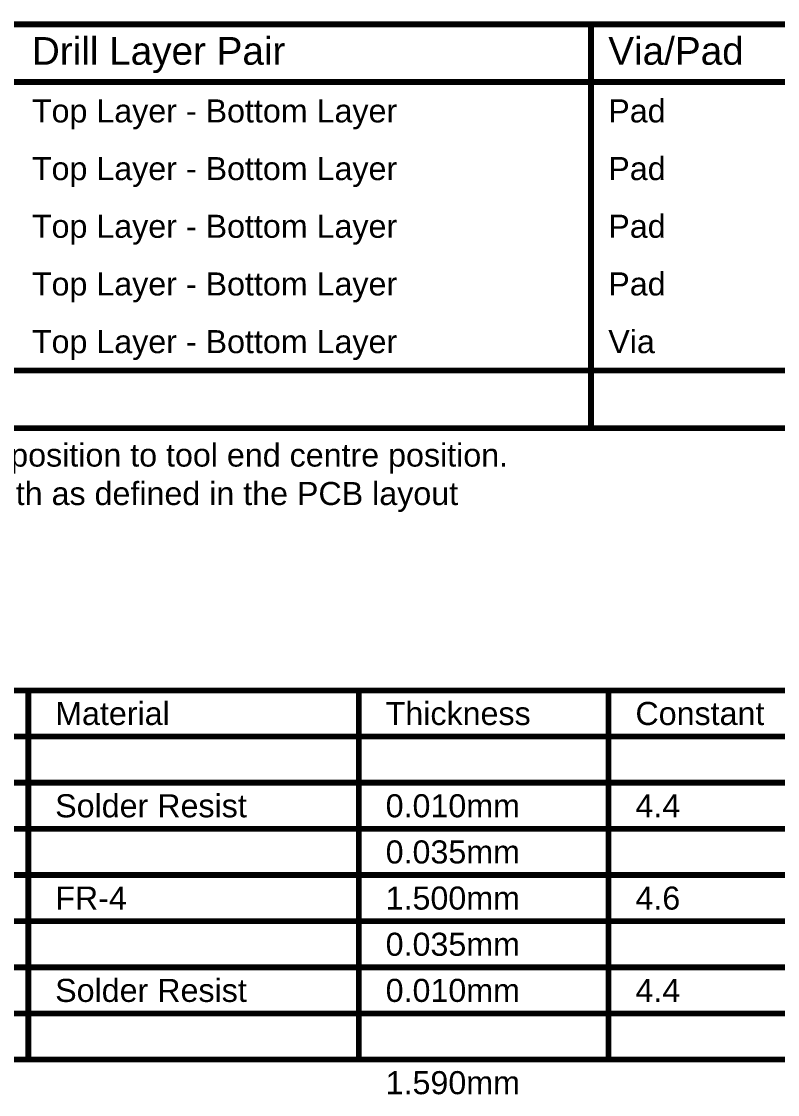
# Model space of a CAD drawing. Header units: inches. Extents: x -6 to 328, y -12 to 81.
# Drawn here: x 84.4 to 134.4, y 10.2 to 81 of the extents above; entities that cross this region are included whole.
import ezdxf

# ---------------------------------------------------------------- set-up
doc = ezdxf.new("R2010")
doc.units = ezdxf.units.IN
doc.layers.add('Drill Drawing', color=1, linetype='Continuous')
doc.layers.add('Fabrication', color=76, linetype='Continuous')
doc.styles.add('Arial', font='', dxfattribs={"height": 0.2})
doc.styles.get('Arial').set_extended_font_data('Arial')

msp = doc.modelspace()

# ---------------------------------------------------------------- linework, layer by layer
at = {"layer": 'Drill Drawing'}
for points in [[(-5.448, 80.847, 0.381, 0.381, 0), (327.757, 80.847, 0.381, 0.381, 0)], [(122.05, 54.177, 0.381, 0.381, 0), (122.05, 80.847, 0.381, 0.381, 0)], [(-5.448, 77.037, 0.381, 0.381, 0), (327.757, 77.037, 0.381, 0.381, 0)], [(-5.448, 57.987, 0.381, 0.381, 0), (327.757, 57.987, 0.381, 0.381, 0)], [(-5.448, 54.177, 0.381, 0.381, 0), (327.757, 54.177, 0.381, 0.381, 0)]]:
    msp.add_lwpolyline(points, format="xyseb", dxfattribs=at)
for points in [[(121.955, 80.847, 0.191, 0.191, 1), (122.145, 80.847, 0.191, 0.191, 1)], [(121.955, 54.177, 0.191, 0.191, 1), (122.145, 54.177, 0.191, 0.191, 1)]]:
    msp.add_lwpolyline(points, format="xyseb", close=True, dxfattribs=at)
at = {"layer": 'Fabrication'}
for points in [[(50.838, 36.855, 0.381, 0.381, 0), (166.124, 36.855, 0.381, 0.381, 0)], [(84.865, 12.471, 0.381, 0.381, 0), (84.865, 36.855, 0.381, 0.381, 0)], [(106.703, 12.471, 0.381, 0.381, 0), (106.703, 36.855, 0.381, 0.381, 0)], [(123.209, 12.471, 0.381, 0.381, 0), (123.209, 36.855, 0.381, 0.381, 0)], [(50.838, 33.807, 0.381, 0.381, 0), (166.124, 33.807, 0.381, 0.381, 0)], [(61.25, 30.759, 0.381, 0.381, 0), (84.865, 30.759, 0.381, 0.381, 0)], [(84.865, 30.759, 0.381, 0.381, 0), (106.703, 30.759, 0.381, 0.381, 0)], [(106.703, 30.759, 0.381, 0.381, 0), (123.209, 30.759, 0.381, 0.381, 0)], [(123.209, 30.759, 0.381, 0.381, 0), (137.684, 30.759, 0.381, 0.381, 0)], [(61.25, 27.711, 0.381, 0.381, 0), (84.865, 27.711, 0.381, 0.381, 0)], [(84.865, 27.711, 0.381, 0.381, 0), (106.703, 27.711, 0.381, 0.381, 0)], [(106.703, 27.711, 0.381, 0.381, 0), (123.209, 27.711, 0.381, 0.381, 0)], [(123.209, 27.711, 0.381, 0.381, 0), (137.684, 27.711, 0.381, 0.381, 0)], [(61.25, 24.663, 0.381, 0.381, 0), (84.865, 24.663, 0.381, 0.381, 0)], [(84.865, 24.663, 0.381, 0.381, 0), (106.703, 24.663, 0.381, 0.381, 0)], [(106.703, 24.663, 0.381, 0.381, 0), (123.209, 24.663, 0.381, 0.381, 0)], [(123.209, 24.663, 0.381, 0.381, 0), (137.684, 24.663, 0.381, 0.381, 0)], [(61.25, 21.615, 0.381, 0.381, 0), (84.865, 21.615, 0.381, 0.381, 0)], [(84.865, 21.615, 0.381, 0.381, 0), (106.703, 21.615, 0.381, 0.381, 0)], [(106.703, 21.615, 0.381, 0.381, 0), (123.209, 21.615, 0.381, 0.381, 0)], [(123.209, 21.615, 0.381, 0.381, 0), (137.684, 21.615, 0.381, 0.381, 0)], [(61.25, 18.567, 0.381, 0.381, 0), (84.865, 18.567, 0.381, 0.381, 0)], [(84.865, 18.567, 0.381, 0.381, 0), (106.703, 18.567, 0.381, 0.381, 0)], [(106.703, 18.567, 0.381, 0.381, 0), (123.209, 18.567, 0.381, 0.381, 0)], [(123.209, 18.567, 0.381, 0.381, 0), (137.684, 18.567, 0.381, 0.381, 0)], [(61.25, 15.519, 0.381, 0.381, 0), (84.865, 15.519, 0.381, 0.381, 0)], [(84.865, 15.519, 0.381, 0.381, 0), (106.703, 15.519, 0.381, 0.381, 0)], [(106.703, 15.519, 0.381, 0.381, 0), (123.209, 15.519, 0.381, 0.381, 0)], [(123.209, 15.519, 0.381, 0.381, 0), (137.684, 15.519, 0.381, 0.381, 0)], [(61.25, 12.471, 0.381, 0.381, 0), (84.865, 12.471, 0.381, 0.381, 0)], [(84.865, 12.471, 0.381, 0.381, 0), (106.703, 12.471, 0.381, 0.381, 0)], [(106.703, 12.471, 0.381, 0.381, 0), (123.209, 12.471, 0.381, 0.381, 0)], [(123.209, 12.471, 0.381, 0.381, 0), (137.684, 12.471, 0.381, 0.381, 0)]]:
    msp.add_lwpolyline(points, format="xyseb", dxfattribs=at)
for points in [[(84.77, 36.855, 0.191, 0.191, 1), (84.961, 36.855, 0.191, 0.191, 1)], [(106.608, 36.855, 0.191, 0.191, 1), (106.799, 36.855, 0.191, 0.191, 1)], [(123.114, 36.855, 0.191, 0.191, 1), (123.305, 36.855, 0.191, 0.191, 1)], [(84.77, 30.759, 0.191, 0.191, 1), (84.961, 30.759, 0.191, 0.191, 1)], [(84.77, 30.759, 0.191, 0.191, 1), (84.961, 30.759, 0.191, 0.191, 1)], [(106.608, 30.759, 0.191, 0.191, 1), (106.799, 30.759, 0.191, 0.191, 1)], [(106.608, 30.759, 0.191, 0.191, 1), (106.799, 30.759, 0.191, 0.191, 1)], [(123.114, 30.759, 0.191, 0.191, 1), (123.305, 30.759, 0.191, 0.191, 1)], [(123.114, 30.759, 0.191, 0.191, 1), (123.305, 30.759, 0.191, 0.191, 1)], [(84.77, 27.711, 0.191, 0.191, 1), (84.961, 27.711, 0.191, 0.191, 1)], [(84.77, 27.711, 0.191, 0.191, 1), (84.961, 27.711, 0.191, 0.191, 1)], [(106.608, 27.711, 0.191, 0.191, 1), (106.799, 27.711, 0.191, 0.191, 1)], [(106.608, 27.711, 0.191, 0.191, 1), (106.799, 27.711, 0.191, 0.191, 1)], [(123.114, 27.711, 0.191, 0.191, 1), (123.305, 27.711, 0.191, 0.191, 1)], [(123.114, 27.711, 0.191, 0.191, 1), (123.305, 27.711, 0.191, 0.191, 1)], [(84.77, 24.663, 0.191, 0.191, 1), (84.961, 24.663, 0.191, 0.191, 1)], [(84.77, 24.663, 0.191, 0.191, 1), (84.961, 24.663, 0.191, 0.191, 1)], [(106.608, 24.663, 0.191, 0.191, 1), (106.799, 24.663, 0.191, 0.191, 1)], [(106.608, 24.663, 0.191, 0.191, 1), (106.799, 24.663, 0.191, 0.191, 1)], [(123.114, 24.663, 0.191, 0.191, 1), (123.305, 24.663, 0.191, 0.191, 1)], [(123.114, 24.663, 0.191, 0.191, 1), (123.305, 24.663, 0.191, 0.191, 1)], [(84.77, 21.615, 0.191, 0.191, 1), (84.961, 21.615, 0.191, 0.191, 1)], [(84.77, 21.615, 0.191, 0.191, 1), (84.961, 21.615, 0.191, 0.191, 1)], [(106.608, 21.615, 0.191, 0.191, 1), (106.799, 21.615, 0.191, 0.191, 1)], [(106.608, 21.615, 0.191, 0.191, 1), (106.799, 21.615, 0.191, 0.191, 1)], [(123.114, 21.615, 0.191, 0.191, 1), (123.305, 21.615, 0.191, 0.191, 1)], [(123.114, 21.615, 0.191, 0.191, 1), (123.305, 21.615, 0.191, 0.191, 1)], [(84.77, 18.567, 0.191, 0.191, 1), (84.961, 18.567, 0.191, 0.191, 1)], [(84.77, 18.567, 0.191, 0.191, 1), (84.961, 18.567, 0.191, 0.191, 1)], [(106.608, 18.567, 0.191, 0.191, 1), (106.799, 18.567, 0.191, 0.191, 1)], [(106.608, 18.567, 0.191, 0.191, 1), (106.799, 18.567, 0.191, 0.191, 1)], [(123.114, 18.567, 0.191, 0.191, 1), (123.305, 18.567, 0.191, 0.191, 1)], [(123.114, 18.567, 0.191, 0.191, 1), (123.305, 18.567, 0.191, 0.191, 1)], [(84.77, 15.519, 0.191, 0.191, 1), (84.961, 15.519, 0.191, 0.191, 1)], [(84.77, 15.519, 0.191, 0.191, 1), (84.961, 15.519, 0.191, 0.191, 1)], [(106.608, 15.519, 0.191, 0.191, 1), (106.799, 15.519, 0.191, 0.191, 1)], [(106.608, 15.519, 0.191, 0.191, 1), (106.799, 15.519, 0.191, 0.191, 1)], [(123.114, 15.519, 0.191, 0.191, 1), (123.305, 15.519, 0.191, 0.191, 1)], [(123.114, 15.519, 0.191, 0.191, 1), (123.305, 15.519, 0.191, 0.191, 1)], [(84.77, 12.471, 0.191, 0.191, 1), (84.961, 12.471, 0.191, 0.191, 1)], [(84.77, 12.471, 0.191, 0.191, 1), (84.961, 12.471, 0.191, 0.191, 1)], [(84.77, 12.471, 0.191, 0.191, 1), (84.961, 12.471, 0.191, 0.191, 1)], [(106.608, 12.471, 0.191, 0.191, 1), (106.799, 12.471, 0.191, 0.191, 1)], [(106.608, 12.471, 0.191, 0.191, 1), (106.799, 12.471, 0.191, 0.191, 1)], [(106.608, 12.471, 0.191, 0.191, 1), (106.799, 12.471, 0.191, 0.191, 1)], [(123.114, 12.471, 0.191, 0.191, 1), (123.305, 12.471, 0.191, 0.191, 1)], [(123.114, 12.471, 0.191, 0.191, 1), (123.305, 12.471, 0.191, 0.191, 1)], [(123.114, 12.471, 0.191, 0.191, 1), (123.305, 12.471, 0.191, 0.191, 1)]]:
    msp.add_lwpolyline(points, format="xyseb", close=True, dxfattribs=at)

# ---------------------------------------------------------------- texts
at = {"layer": 'Drill Drawing', "style": 'Arial'}
for s, height, p in [('Drill Layer Pair', 1.8288, (85.104, 78.18)), ('Via/Pad', 1.8288, (123.193, 78.18)), ('Top Layer - Bottom Layer', 1.524, (85.104, 74.37)), ('Pad', 1.524, (123.193, 74.37)), ('Top Layer - Bottom Layer', 1.524, (85.104, 70.56)), ('Pad', 1.524, (123.193, 70.56)), ('Top Layer - Bottom Layer', 1.524, (85.104, 66.75)), ('Pad', 1.524, (123.193, 66.75)), ('Pad', 1.524, (123.193, 62.94)), ('Top Layer - Bottom Layer', 1.524, (85.104, 62.94)), ('Top Layer - Bottom Layer', 1.524, (85.104, 59.13)), ('Via', 1.524, (123.193, 59.13)), ('= Calculated from tool start centre position to tool end centre position.', 1.524, (51.076, 51.637)), (' = Routed Path Length + Tool Size = Slot length as defined in the PCB layout', 1.524, (40.665, 49.098))]:
    msp.add_text(s, height=height, dxfattribs=at).set_placement(p)
at = {"layer": 'Fabrication', "style": 'Arial'}
for s, p in [('Material', (86.643, 34.569)), ('Thickness', (108.481, 34.569)), ('Constant', (124.987, 34.569)), ('Solder Resist', (86.643, 28.473)), ('0.010mm', (108.481, 28.473)), ('4.4', (124.987, 28.473)), ('0.035mm', (108.481, 25.425)), ('FR-4', (86.643, 22.377)), ('1.500mm', (108.481, 22.377)), ('4.6', (124.987, 22.377)), ('0.035mm', (108.481, 19.329)), ('Solder Resist', (86.643, 16.281)), ('0.010mm', (108.481, 16.281)), ('4.4', (124.987, 16.281)), ('1.590mm', (108.481, 10.185))]:
    msp.add_text(s, height=1.524, dxfattribs=at).set_placement(p)

doc.saveas('drawing.dxf')
